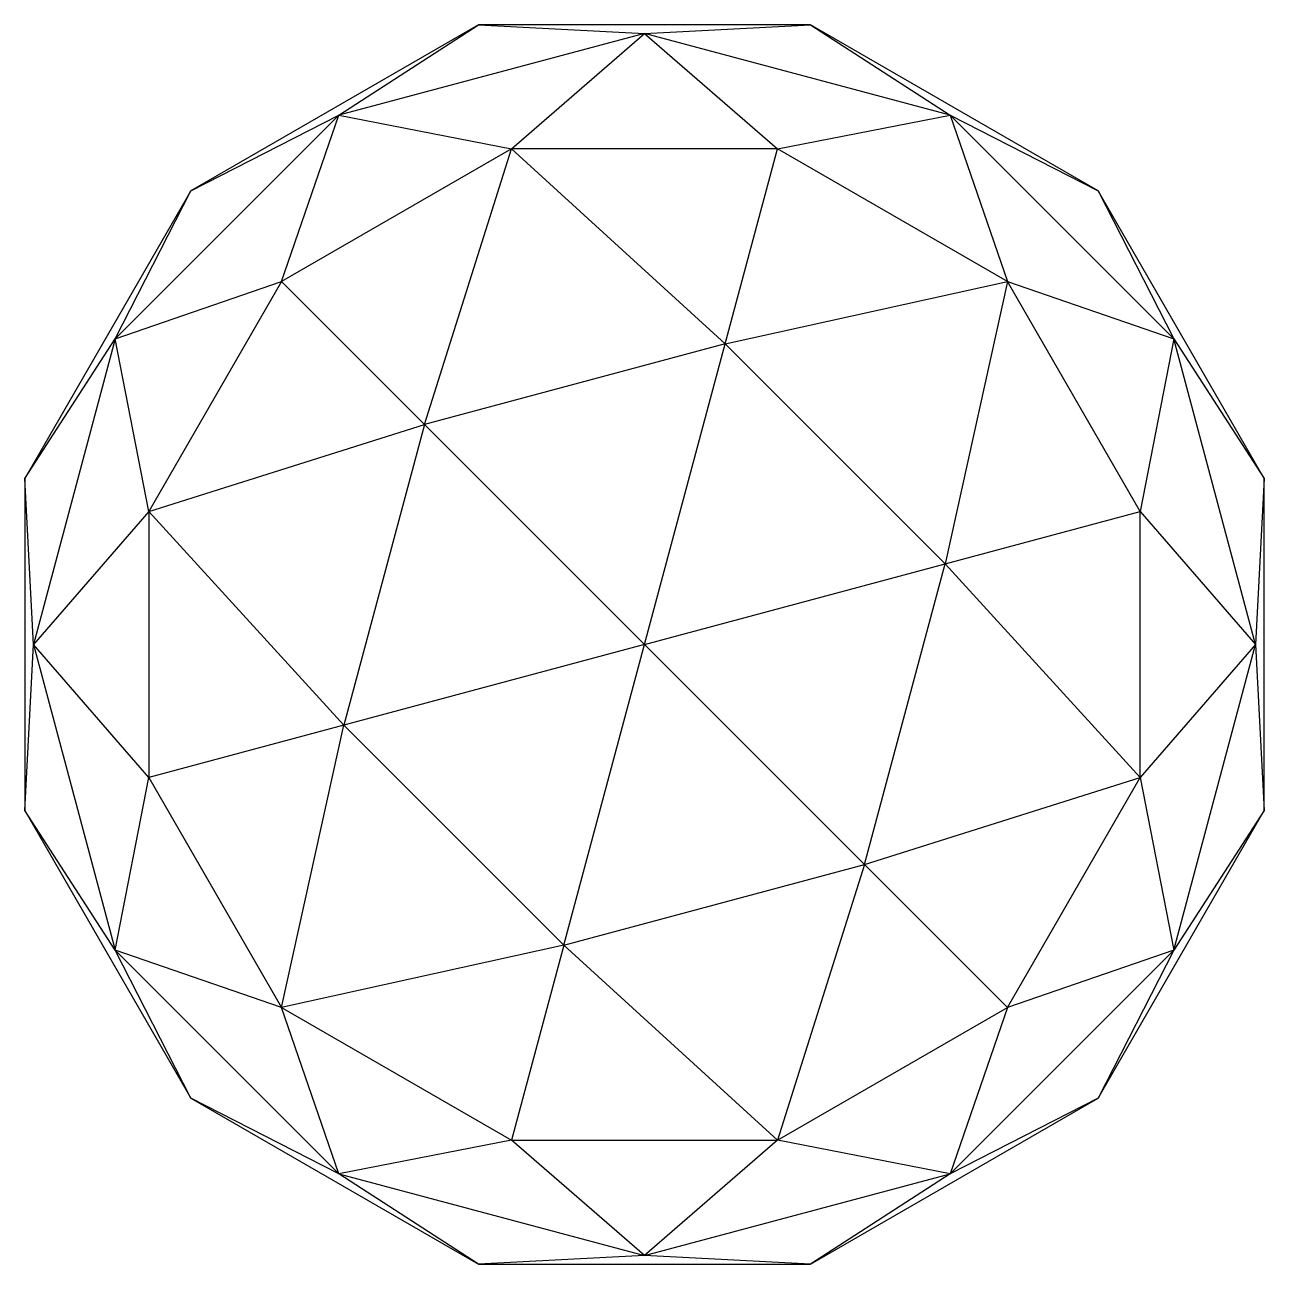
# Model space of a CAD drawing. Header units: metres. Extents: x -4 to 4, y -4 to 4.
import ezdxf

# ---------------------------------------------------------------- set-up
doc = ezdxf.new("R2010")
doc.units = ezdxf.units.M
doc.layers.get('0').update_dxf_attribs({"color": 12})
doc.layers.add('xd', color=2, linetype='Continuous')

msp = doc.modelspace()

# ---------------------------------------------------------------- linework, layer by layer
for p, q in [((1.0718, 4), (-1.0718, 4)), ((0, 3.9444, 1.2), (1.0718, 4)), ((1.0718, 4), (1.9722, 3.416, 1.2)), ((2.9282, 2.9282), (1.0718, 4)), ((-1.0718, 4), (-2.9282, 2.9282)), ((-1.9722, 3.416, 1.2), (-1.0718, 4)), ((0, 3.9444, 1.2), (-1.9722, 3.416, 1.2)), ((-1.0718, 4), (0, 3.9444, 1.2)), ((1.9722, 3.416, 1.2), (0, 3.9444, 1.2)), ((-1.9722, 3.416, 1.2), (-3.416, 1.9722, 1.2)), ((-2.9282, 2.9282), (-1.9722, 3.416, 1.2)), ((1.9722, 3.416, 1.2), (2.9282, 2.9282)), ((3.416, 1.9722, 1.2), (1.9722, 3.416, 1.2)), ((0.8574, 3.2, 2.4), (-0.8574, 3.2, 2.4)), ((0.52, 1.9407, 3.6), (0.8574, 3.2, 2.4)), ((2.3426, 2.3426, 2.4), (0.8574, 3.2, 2.4)), ((-0.8574, 3.2, 2.4), (-2.3426, 2.3426, 2.4)), ((-1.4207, 1.4207, 3.6), (-0.8574, 3.2, 2.4)), ((-0.8574, 3.2, 2.4), (0.52, 1.9407, 3.6)), ((-2.9282, 2.9282), (-4, 1.0718)), ((-3.416, 1.9722, 1.2), (-2.9282, 2.9282)), ((2.9282, 2.9282), (3.416, 1.9722, 1.2)), ((4, 1.0718), (2.9282, 2.9282)), ((-2.3426, 2.3426, 2.4), (-3.2, 0.8574, 2.4)), ((-1.4207, 1.4207, 3.6), (-2.3426, 2.3426, 2.4)), ((0.52, 1.9407, 3.6), (2.3426, 2.3426, 2.4)), ((2.3426, 2.3426, 2.4), (1.9407, 0.52, 3.6)), ((3.2, 0.8574, 2.4), (2.3426, 2.3426, 2.4)), ((-4, 1.0718), (-3.416, 1.9722, 1.2)), ((-3.416, 1.9722, 1.2), (-3.9444, 0, 1.2)), ((0.52, 1.9407, 3.6), (-1.4207, 1.4207, 3.6)), ((1.9407, 0.52, 3.6), (0.52, 1.9407, 3.6)), ((3.416, 1.9722, 1.2), (4, 1.0718)), ((3.9444, 0, 1.2), (3.416, 1.9722, 1.2)), ((-3.2, 0.8574, 2.4), (-1.4207, 1.4207, 3.6)), ((-1.4207, 1.4207, 3.6), (-1.9407, -0.52, 3.6)), ((-3.9444, 0, 1.2), (-4, 1.0718)), ((-4, 1.0718), (-4, -1.0718)), ((4, 1.0718), (3.9444, 0, 1.2)), ((4, -1.0718), (4, 1.0718)), ((-3.2, 0.8574, 2.4), (-1.9407, -0.52, 3.6)), ((-3.2, 0.8574, 2.4), (-3.2, -0.8574, 2.4)), ((1.9407, 0.52, 3.6), (3.2, 0.8574, 2.4)), ((3.2, -0.8574, 2.4), (3.2, 0.8574, 2.4)), ((1.4207, -1.4207, 3.6), (1.9407, 0.52, 3.6)), ((3.2, -0.8574, 2.4), (1.9407, 0.52, 3.6)), ((-4, -1.0718), (-3.9444, 0, 1.2)), ((-3.9444, 0, 1.2), (-3.416, -1.9722, 1.2)), ((3.416, -1.9722, 1.2), (3.9444, 0, 1.2)), ((3.9444, 0, 1.2), (4, -1.0718)), ((-1.9407, -0.52, 3.6), (-3.2, -0.8574, 2.4)), ((-2.3426, -2.3426, 2.4), (-1.9407, -0.52, 3.6)), ((-1.9407, -0.52, 3.6), (-0.52, -1.9407, 3.6)), ((-3.2, -0.8574, 2.4), (-2.3426, -2.3426, 2.4)), ((1.4207, -1.4207, 3.6), (3.2, -0.8574, 2.4)), ((2.3426, -2.3426, 2.4), (3.2, -0.8574, 2.4)), ((-3.416, -1.9722, 1.2), (-4, -1.0718)), ((-4, -1.0718), (-2.9282, -2.9282)), ((2.9282, -2.9282), (4, -1.0718)), ((4, -1.0718), (3.416, -1.9722, 1.2)), ((-0.52, -1.9407, 3.6), (1.4207, -1.4207, 3.6)), ((1.4207, -1.4207, 3.6), (0.8574, -3.2, 2.4)), ((1.4207, -1.4207, 3.6), (2.3426, -2.3426, 2.4)), ((-2.9282, -2.9282), (-3.416, -1.9722, 1.2)), ((-3.416, -1.9722, 1.2), (-1.9722, -3.416, 1.2)), ((-0.52, -1.9407, 3.6), (-2.3426, -2.3426, 2.4)), ((-0.52, -1.9407, 3.6), (-0.8574, -3.2, 2.4)), ((0.8574, -3.2, 2.4), (-0.52, -1.9407, 3.6)), ((1.9722, -3.416, 1.2), (3.416, -1.9722, 1.2)), ((3.416, -1.9722, 1.2), (2.9282, -2.9282)), ((-2.3426, -2.3426, 2.4), (-0.8574, -3.2, 2.4)), ((0.8574, -3.2, 2.4), (2.3426, -2.3426, 2.4)), ((-1.9722, -3.416, 1.2), (-2.9282, -2.9282)), ((-2.9282, -2.9282), (-1.0718, -4)), ((1.0718, -4), (2.9282, -2.9282)), ((2.9282, -2.9282), (1.9722, -3.416, 1.2)), ((-0.8574, -3.2, 2.4), (0.8574, -3.2, 2.4)), ((-1.0718, -4), (-1.9722, -3.416, 1.2)), ((-1.9722, -3.416, 1.2), (0, -3.9444, 1.2)), ((0, -3.9444, 1.2), (1.9722, -3.416, 1.2)), ((1.9722, -3.416, 1.2), (1.0718, -4)), ((0, -3.9444, 1.2), (-1.0718, -4)), ((-1.0718, -4), (1.0718, -4)), ((1.0718, -4), (0, -3.9444, 1.2))]:
    msp.add_line(p, q)
at = {"layer": 'xd'}
for p, q in [((-0.8574, 3.2, 2.4), (0, 3.9444, 1.2)), ((0, 3.9444, 1.2), (0.8574, 3.2, 2.4)), ((-2.3426, 2.3426, 2.4), (-1.9722, 3.416, 1.2)), ((-1.9722, 3.416, 1.2), (-0.8574, 3.2, 2.4)), ((0.8574, 3.2, 2.4), (1.9722, 3.416, 1.2)), ((1.9722, 3.416, 1.2), (2.3426, 2.3426, 2.4)), ((-3.416, 1.9722, 1.2), (-2.3426, 2.3426, 2.4)), ((2.3426, 2.3426, 2.4), (3.416, 1.9722, 1.2)), ((-3.2, 0.8574, 2.4), (-3.416, 1.9722, 1.2)), ((0, 0, 4), (0.52, 1.9407, 3.6)), ((3.416, 1.9722, 1.2), (3.2, 0.8574, 2.4)), ((0, 0, 4), (-1.4207, 1.4207, 3.6)), ((-3.2, 0.8574, 2.4), (-3.9444, 0, 1.2)), ((3.2, 0.8574, 2.4), (3.9444, 0, 1.2)), ((0, 0, 4), (1.9407, 0.52, 3.6)), ((-3.2, -0.8574, 2.4), (-3.9444, 0, 1.2)), ((-0.52, -1.9407, 3.6), (0, 0, 4)), ((0, 0, 4), (1.4207, -1.4207, 3.6)), ((3.9444, 0, 1.2), (3.2, -0.8574, 2.4)), ((0, 0, 4), (-1.9407, -0.52, 3.6)), ((-3.416, -1.9722, 1.2), (-3.2, -0.8574, 2.4)), ((3.2, -0.8574, 2.4), (3.416, -1.9722, 1.2)), ((-2.3426, -2.3426, 2.4), (-3.416, -1.9722, 1.2)), ((3.416, -1.9722, 1.2), (2.3426, -2.3426, 2.4)), ((-1.9722, -3.416, 1.2), (-2.3426, -2.3426, 2.4)), ((2.3426, -2.3426, 2.4), (1.9722, -3.416, 1.2)), ((-0.8574, -3.2, 2.4), (-1.9722, -3.416, 1.2)), ((0, -3.9444, 1.2), (-0.8574, -3.2, 2.4)), ((0.8574, -3.2, 2.4), (0, -3.9444, 1.2)), ((1.9722, -3.416, 1.2), (0.8574, -3.2, 2.4))]:
    msp.add_line(p, q, dxfattribs=at)

doc.saveas('drawing.dxf')
